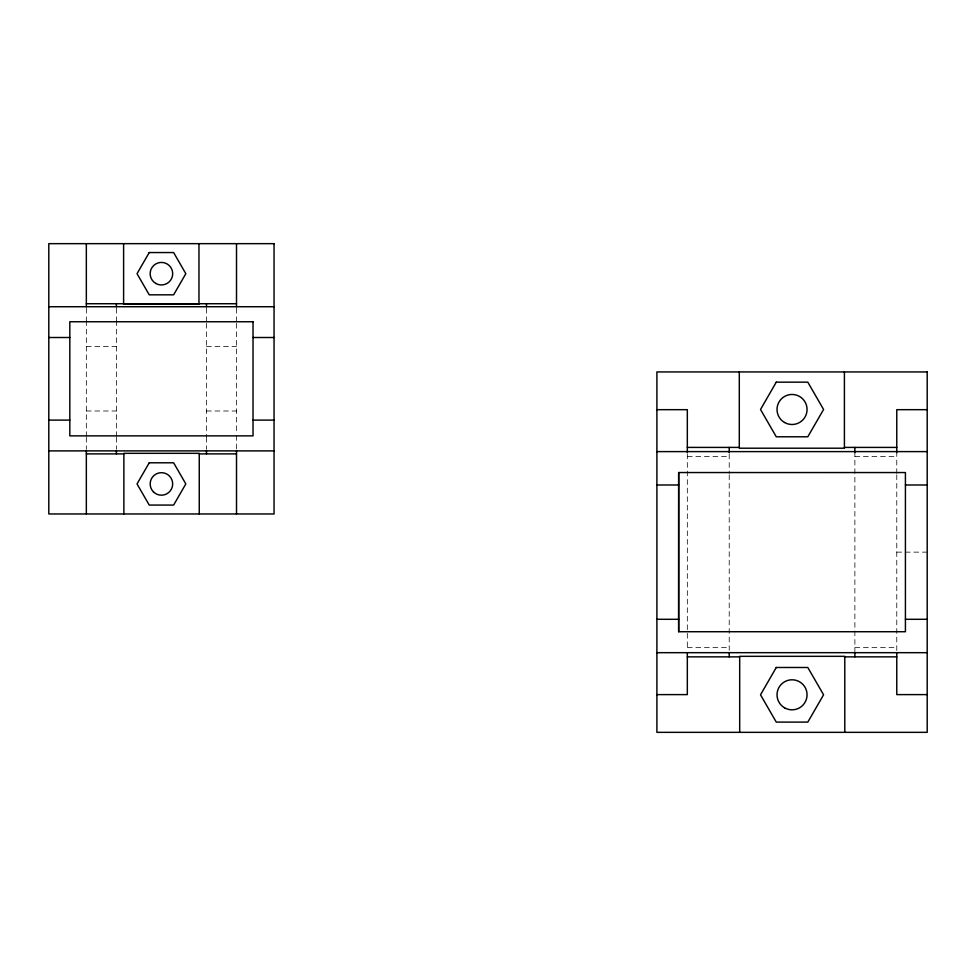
<?xml version="1.0" encoding="UTF-8"?>
<svg xmlns="http://www.w3.org/2000/svg" width="976" height="976" viewBox="0 0 976 976"><rect width="100%" height="100%" fill="white"/><g stroke="black" fill="none" stroke-linecap="round" stroke-linejoin="round"><path stroke-width="0.73" stroke-dasharray="4.88 3.66" d="M86.339 346.614L116.376 346.614M206.473 346.614L236.509 346.614M86.339 411.006L116.376 411.006M206.473 411.006L236.509 411.006M687.324 456.634L729.218 456.634M854.878 456.634L896.773 456.634M896.773 552.135L927.2 552.135M687.324 647.649L729.218 647.649M854.878 647.649L896.773 647.649M896.773 451.607L896.773 473.787M896.773 474.824L896.773 652.676M854.878 451.607L854.878 652.676M729.218 453.999L729.218 473.787M729.218 474.824L729.218 650.272M687.324 453.999L687.324 650.272M236.509 308.245L236.509 322.117M236.509 323.3L236.509 434.32M236.509 435.503L236.509 449.375M206.473 308.245L206.473 322.117M206.473 323.3L206.473 436.943M206.473 437.333L206.473 449.375M116.376 308.245L116.376 320.287M116.376 320.677L116.376 436.943M116.376 437.333L116.376 449.375M86.339 308.245L86.339 320.287M86.339 320.677L86.339 436.943M86.339 437.333L86.339 449.375"/><path stroke-width="1.46" d="M678.625 619.577L678.674 472.543L905.423 472.555L905.423 631.728L678.674 631.728L678.625 619.296L656.897 619.296M86.339 303.731L236.509 303.731M48.8 306.732L274.049 306.732M48.8 337.513L69.821 337.513M253.028 337.513L274.049 337.513M656.897 409.676L687.324 409.676L687.324 452.681M927.2 409.676L896.773 409.676L896.773 452.681M48.8 420.107L69.821 420.107M253.028 420.107L274.049 420.107M687.324 447.411L739.296 447.411M844.411 447.411L896.773 447.411M48.8 450.888L274.049 450.888M656.897 451.607L927.2 451.607M86.339 453.889L123.879 453.889M199.25 453.889L236.509 453.889M656.897 484.987L678.625 484.987M905.423 484.987L927.2 484.987M905.423 619.296L927.2 619.296M656.897 652.676L927.2 652.676M687.324 656.86L739.686 656.86M844.789 656.86L896.773 656.86M656.897 694.607L687.324 694.607L687.324 652.676M927.2 694.607L896.773 694.607L896.773 652.676M854.878 447.411L854.878 452.681M854.878 652.676L854.878 656.86M844.789 732.342L844.789 656.323L739.686 656.323L739.686 732.342M844.411 371.941L844.411 448.204L739.296 448.204L739.296 371.941M729.218 447.411L729.218 452.681M729.218 652.676L729.218 656.86M678.674 472.543L678.674 631.728M236.509 243.658L236.509 306.732M236.509 450.888L236.509 513.962M206.473 303.731L206.473 306.732M206.473 450.888L206.473 453.889M199.25 513.962L199.25 453.328L123.879 453.328L123.879 513.962M198.97 243.658L198.97 304.292L123.61 304.292L123.61 243.658M116.376 303.731L116.376 306.732M116.376 450.888L116.376 453.889M86.339 243.658L86.339 306.732M86.339 450.888L86.339 513.962M149.23 252.552L137.03 273.695L149.23 294.825L173.63 294.825L185.83 273.695L173.63 252.552L149.23 252.552M149.23 462.795L137.03 483.925L149.23 505.068L173.63 505.068L185.83 483.925L173.63 462.795L149.23 462.795M776.274 382.165L760.511 409.481L776.274 436.784L807.811 436.784L823.585 409.481L807.811 382.165L776.274 382.165M776.274 667.486L760.511 694.802L776.274 722.106L807.811 722.106L823.585 694.802L807.811 667.486L776.274 667.486M274.049 243.658L48.8 243.658L48.8 513.962L274.049 513.962L274.049 243.658M253.028 321.751L69.821 321.751L69.821 435.869L253.028 435.869L253.028 321.751M927.2 371.941L656.897 371.941L656.897 732.342L927.2 732.342L927.2 371.941M784.533 707.807A15.018 15.018 0 0 0 807.067 694.802A15.018 15.018 0 0 0 784.533 681.797A15.018 15.018 0 0 0 784.533 707.807M784.533 422.486A15.018 15.018 0 0 0 807.067 409.481A15.018 15.018 0 0 0 784.533 396.476A15.018 15.018 0 0 0 784.533 422.486M155.794 283.443A11.261 11.261 0 0 0 172.691 273.695A11.261 11.261 0 0 0 155.794 263.935A11.261 11.261 0 0 0 155.794 283.443M153.464 491.892A11.261 11.261 0 0 0 172.301 486.841A11.261 11.261 0 0 0 158.515 473.055A11.261 11.261 0 0 0 153.464 491.892"/></g></svg>
